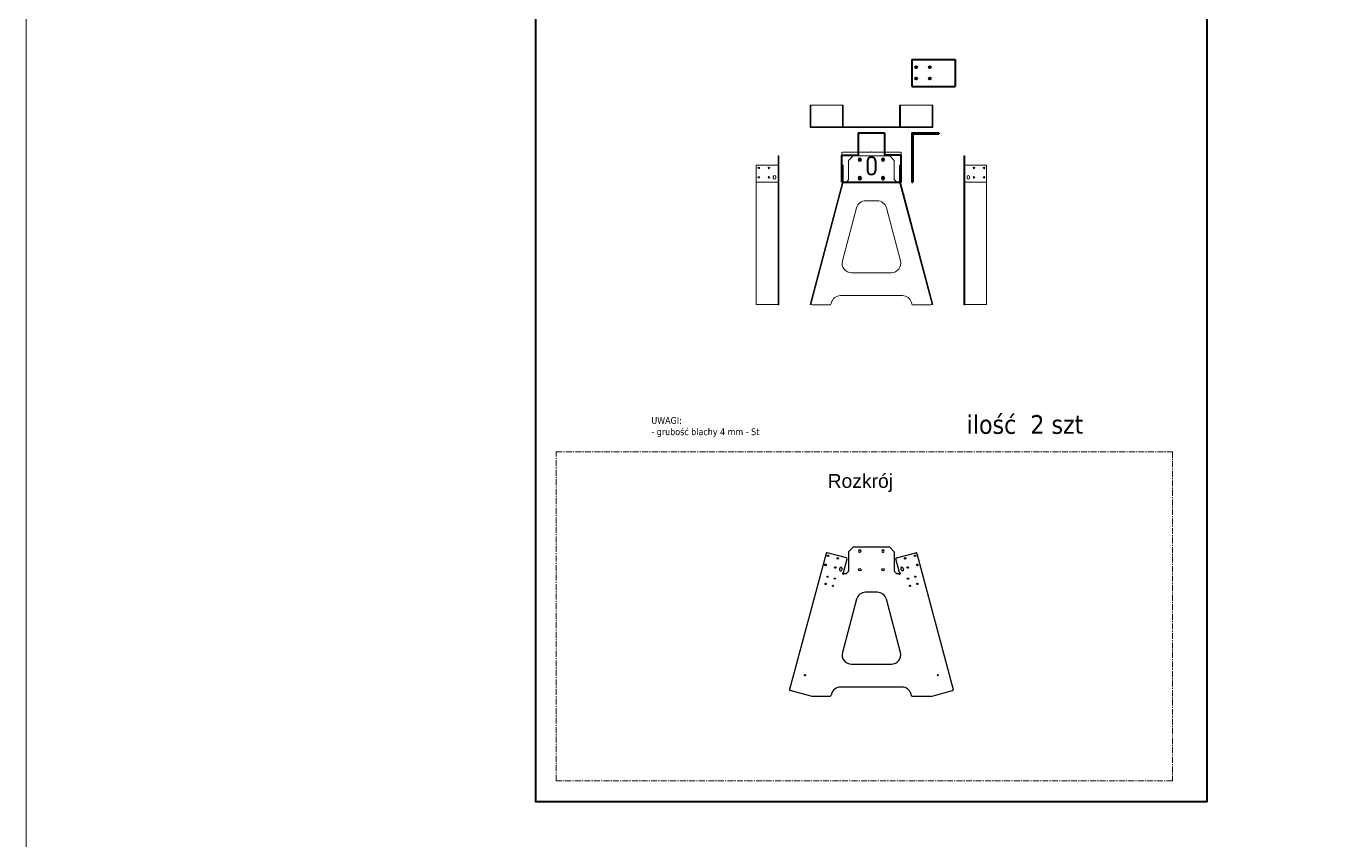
# Model space of a CAD drawing. Header units: millimetres. Extents: x -7338 to 25713, y -89 to 40513.
# Drawn here: x -7338 to -361, y 27223 to 31559 of the extents above; entities that cross this region are included whole.
import ezdxf

# ---------------------------------------------------------------- set-up
doc = ezdxf.new("R2010")
doc.units = ezdxf.units.MM
doc.linetypes.add('CENTER', pattern=[50.8, 31.75, -6.35, 6.35, -6.35])
doc.layers.add('detal', color=7, linetype='Continuous', lineweight=15)
doc.layers.add('osie', color=4, linetype='CENTER', lineweight=5)
doc.layers.add('ramka', color=7, linetype='Continuous')
doc.styles.get("Standard").update_dxf_attribs({"font": 'geniso.shx'})
doc.dimstyles.new('AM_ISO$0', dxfattribs={"dimtxt": 3.5, "dimasz": 3.5, "dimexe": 1, "dimexo": 1, "dimgap": 1.5, "dimtad": 1, "dimdsep": 46, "dimtxsty": 'Standard', "dimcen": 0, "dimclrd": 256, "dimclre": 256, "dimclrt": 2, "dimadec": 0, "dimazin": 2, "dimtp": 0.1, "dimtm": 0.1, "dimtfac": 0.71, "dimtdec": 3, "dimtmove": 0, "dimatfit": 3, "dimfxl": 1, "dimlwd": -1, "dimlwe": -1, "dimarcsym": 1})

# ---------------------------------------------------------------- blocks, each defined once
blk = doc.blocks.new('A$C5FC64CBF')
at = {"layer": 'detal', "color": 4, "lineweight": 35, "ltscale": 67}
for p, q in [((87.5, 264), (227.5, 264)), ((87.5, 264), (87.5, 144)), ((227.5, 264), (227.5, 144)), ((0, 0), (0, 144)), ((0, 144), (87.5, 144)), ((315, 144), (227.5, 144)), ((315, 0), (315, 144)), ((136.5, 113), (136.5, 62)), ((178.5, 113), (178.5, 62)), ((0, 0), (315, 0))]:
    blk.add_line(p, q, dxfattribs=at)
at = {"layer": 'detal', "color": 4, "lineweight": 35, "ltscale": 67, "extrusion": (0, 0, -1)}
for centre in [(-95.5, 120.7), (-219.5, 120.7), (-95.5, 22), (-219.5, 22)]:
    blk.add_circle(centre, 6.5, dxfattribs=at)
at = {"layer": 'detal', "color": 4, "lineweight": 35, "ltscale": 67}
for centre, start, end in [((157.5, 113), 0, 180), ((157.5, 62), 180, 0)]:
    blk.add_arc(centre, 21, start, end, dxfattribs=at)
blk = doc.blocks.new('*D9')
at = {"layer": 'Defpoints', "color": 0, "ltscale": 67, "transparency": 16777216}
for p in [(-2996.2, 30886.8), (-2996.2, 30870.8), (-2681.2, 30870.8)]:
    blk.add_point(p, dxfattribs=at)
at = {"layer": 'detal', "linetype": 'ByBlock', "ltscale": 67, "transparency": 16777216}
for p, q in [((-2996.2, 30871.8), (-2996.2, 30887.8)), ((-2684.7, 30886.8), (-2992.7, 30886.8)), ((-2681.2, 30871.8), (-2681.2, 30887.8))]:
    blk.add_line(p, q, dxfattribs=at)
at = {"layer": 'detal', "ltscale": 67, "transparency": 16777216}
for points in [[(-2992.7, 30887.3), (-2992.7, 30886.2), (-2996.2, 30886.8)], [(-2684.7, 30887.3), (-2684.7, 30886.2), (-2681.2, 30886.8)]]:
    blk.add_solid(points, dxfattribs=at)
at = {"layer": 'detal', "color": 2, "lineweight": 35, "ltscale": 67, "transparency": 16777216, "insert": (-2838.7, 30890), "char_height": 3.5, "attachment_point": 5}
blk.add_mtext('315', dxfattribs=at)

msp = doc.modelspace()

# ---------------------------------------------------------------- linework, layer by layer
at = {"color": 0, "linetype": 'Continuous', "lineweight": 0}
for p, q in [((-3165.257, 31018.227), (-3165.257, 31138.227)), ((-2992.67, 31138.227), (-3165.257, 31138.227)), ((-3161.39, 31022.227), (-3161.39, 31138.227)), ((-2992.67, 31022.227), (-2992.67, 31138.227)), ((-2988.67, 31138.227), (-2992.67, 31138.227)), ((-2988.67, 31129.477), (-2992.67, 31129.477)), ((-2988.67, 31120.977), (-2992.67, 31120.977)), ((-2988.67, 31022.227), (-2988.67, 31138.227)), ((-2688.67, 31022.227), (-2688.67, 31138.227)), ((-2688.67, 31138.227), (-2684.67, 31138.227)), ((-2684.67, 31129.477), (-2688.67, 31129.477)), ((-2684.67, 31120.977), (-2688.67, 31120.977)), ((-2684.67, 31138.227), (-2512.082, 31138.227)), ((-2684.67, 31022.227), (-2684.67, 31138.227)), ((-2515.949, 31022.227), (-2515.949, 31138.227)), ((-2512.082, 31018.227), (-2512.082, 31138.227)), ((-2988.67, 31075.477), (-2992.67, 31075.477)), ((-2988.67, 31066.977), (-2992.67, 31066.977)), ((-2684.67, 31075.477), (-2688.67, 31075.477)), ((-2684.67, 31066.977), (-2688.67, 31066.977)), ((-2992.67, 31018.227), (-3165.257, 31018.227)), ((-3161.39, 31022.227), (-2992.67, 31022.227)), ((-3154.381, 31018.227), (-3154.381, 31022.227)), ((-2994.688, 31018.227), (-2994.688, 31022.227)), ((-2988.67, 31047.728), (-2992.67, 31047.728)), ((-2988.67, 31034.728), (-2992.67, 31034.728)), ((-2992.67, 31018.227), (-2992.67, 31022.227)), ((-2988.67, 31022.227), (-2992.67, 31022.227)), ((-2972.769, 31018.227), (-2992.67, 31018.227)), ((-2972.769, 31022.227), (-2988.67, 31022.227)), ((-2972.769, 31022.227), (-2972.062, 31022.227)), ((-2972.769, 31018.227), (-2972.062, 31018.227)), ((-2972.062, 31022.227), (-2960.856, 31022.227)), ((-2972.062, 31018.227), (-2960.856, 31018.227)), ((-2960.856, 31022.227), (-2960.563, 31022.227)), ((-2960.856, 31018.227), (-2960.563, 31018.227)), ((-2960.563, 31022.227), (-2960.563, 31018.227)), ((-2960.27, 31022.227), (-2960.563, 31022.227)), ((-2960.27, 31018.227), (-2960.563, 31018.227)), ((-2960.27, 31022.227), (-2935.856, 31022.227)), ((-2960.27, 31018.227), (-2935.856, 31018.227)), ((-2935.149, 31022.227), (-2935.856, 31022.227)), ((-2935.149, 31018.227), (-2935.856, 31018.227)), ((-2935.149, 31022.227), (-2742.19, 31022.227)), ((-2935.149, 31018.227), (-2742.19, 31018.227)), ((-2907.154, 31018.227), (-2907.154, 31022.227)), ((-2894.154, 31018.227), (-2894.154, 31022.227)), ((-2783.185, 31018.227), (-2783.185, 31022.227)), ((-2770.185, 31018.227), (-2770.185, 31022.227)), ((-2741.483, 31022.227), (-2742.19, 31022.227)), ((-2741.483, 31018.227), (-2742.19, 31018.227)), ((-2741.483, 31022.227), (-2717.069, 31022.227)), ((-2741.483, 31018.227), (-2717.069, 31018.227)), ((-2716.776, 31022.227), (-2717.069, 31022.227)), ((-2716.776, 31018.227), (-2717.069, 31018.227)), ((-2716.776, 31022.227), (-2716.483, 31022.227)), ((-2716.776, 31022.227), (-2716.776, 31018.227)), ((-2716.776, 31018.227), (-2716.483, 31018.227)), ((-2716.483, 31022.227), (-2705.277, 31022.227)), ((-2716.483, 31018.227), (-2705.277, 31018.227)), ((-2705.277, 31022.227), (-2704.57, 31022.227)), ((-2705.277, 31018.227), (-2704.57, 31018.227)), ((-2688.67, 31022.227), (-2704.57, 31022.227)), ((-2684.67, 31018.227), (-2704.57, 31018.227)), ((-2688.67, 31047.728), (-2684.67, 31047.728)), ((-2688.67, 31034.728), (-2684.67, 31034.728)), ((-2688.67, 31022.227), (-2684.67, 31022.227)), ((-2684.67, 31018.227), (-2684.67, 31022.227)), ((-2515.949, 31022.227), (-2684.67, 31022.227)), ((-2684.67, 31018.227), (-2512.082, 31018.227)), ((-2682.651, 31022.227), (-2682.651, 31018.227)), ((-2522.958, 31018.227), (-2522.958, 31022.227))]:
    msp.add_line(p, q, dxfattribs=at)
at = {"color": 0, "linetype": 'Continuous', "lineweight": 0, "extrusion": (0, 1, 0)}
for p, q in [((-3335.447, 30867.878), (-3335.447, 30868.171)), ((-3335.447, 30868.171), (-3331.447, 30868.171)), ((-3335.447, 30867.878), (-3335.447, 30843.464)), ((-3331.447, 30854.033), (-3335.447, 30854.033)), ((-3335.447, 30842.757), (-3335.447, 30843.464)), ((-3335.447, 30842.757), (-3335.447, 30818.171)), ((-3331.447, 30841.033), (-3335.447, 30841.033)), ((-3331.447, 30867.878), (-3331.447, 30868.171)), ((-3331.447, 30867.878), (-3331.447, 30843.464)), ((-3331.447, 30842.757), (-3331.447, 30843.464)), ((-3331.447, 30842.757), (-3331.447, 30740.377)), ((-2960.563, 30842.757), (-2960.563, 30740.377)), ((-2935.856, 30867.878), (-2960.27, 30843.464)), ((-2742.19, 30868.171), (-2935.149, 30868.171)), ((-2717.069, 30843.464), (-2741.483, 30867.878)), ((-2716.776, 30740.377), (-2716.776, 30842.757)), ((-2345.893, 30867.878), (-2345.893, 30868.171)), ((-2341.893, 30868.171), (-2345.893, 30868.171)), ((-2345.893, 30867.878), (-2345.893, 30843.464)), ((-2345.893, 30854.033), (-2341.893, 30854.033)), ((-2345.893, 30842.757), (-2345.893, 30843.464)), ((-2345.893, 30842.757), (-2345.893, 30740.377)), ((-2345.893, 30841.033), (-2341.893, 30841.033)), ((-2341.893, 30867.878), (-2341.893, 30868.171)), ((-2341.893, 30867.878), (-2341.893, 30843.464)), ((-2341.893, 30842.757), (-2341.893, 30843.464)), ((-2341.893, 30842.757), (-2341.893, 30818.171)), ((-3335.447, 30818.171), (-3451.447, 30818.171)), ((-3451.447, 30818.171), (-3451.447, 30728.171)), ((-3335.447, 30818.171), (-3335.447, 30728.171)), ((-2988.67, 30818.171), (-2992.67, 30818.171)), ((-2992.67, 30818.171), (-2992.67, 30728.171)), ((-2992.67, 30807.421), (-2988.67, 30807.421)), ((-2992.67, 30798.921), (-2988.67, 30798.921)), ((-2988.67, 30728.171), (-2988.67, 30818.171)), ((-2688.67, 30818.171), (-2684.67, 30818.171)), ((-2688.67, 30728.171), (-2688.67, 30818.171)), ((-2688.67, 30807.421), (-2684.67, 30807.421)), ((-2688.67, 30798.921), (-2684.67, 30798.921)), ((-2684.67, 30818.171), (-2684.67, 30728.171)), ((-2341.893, 30818.171), (-2341.893, 30728.171)), ((-2341.893, 30818.171), (-2225.893, 30818.171)), ((-2225.893, 30818.171), (-2225.893, 30728.171)), ((-3335.447, 30728.171), (-3451.447, 30728.171)), ((-3451.447, 30728.171), (-3451.447, 30076.049)), ((-3335.447, 30727.651), (-3451.447, 30727.651)), ((-3360.947, 30756.171), (-3360.947, 30750.171)), ((-3347.947, 30750.171), (-3347.947, 30756.171)), ((-3331.447, 30755.309), (-3335.447, 30755.309)), ((-3331.447, 30742.309), (-3335.447, 30742.309)), ((-3331.447, 30728.171), (-3335.447, 30728.171)), ((-3335.447, 30727.651), (-3335.447, 30728.171)), ((-3335.447, 30075.026), (-3335.447, 30727.651)), ((-3331.447, 30740.377), (-3331.447, 30739.67)), ((-3331.447, 30739.67), (-3331.447, 30728.464)), ((-3331.447, 30728.464), (-3331.447, 30728.171)), ((-3331.447, 30728.171), (-3331.447, 30076.049)), ((-2992.67, 30728.171), (-3165.257, 30076.049)), ((-3161.39, 30075.026), (-2988.67, 30727.651)), ((-2992.67, 30762.671), (-2988.67, 30762.671)), ((-2992.67, 30757.421), (-2988.67, 30757.421)), ((-2992.67, 30748.921), (-2988.67, 30748.921)), ((-2992.67, 30743.671), (-2988.67, 30743.671)), ((-2992.67, 30728.171), (-2972.769, 30728.171)), ((-2988.67, 30727.651), (-2988.67, 30728.171)), ((-2960.856, 30739.67), (-2972.062, 30728.464)), ((-2705.277, 30728.464), (-2716.483, 30739.67)), ((-2704.57, 30728.171), (-2684.67, 30728.171)), ((-2688.67, 30762.671), (-2684.67, 30762.671)), ((-2688.67, 30757.421), (-2684.67, 30757.421)), ((-2688.67, 30748.921), (-2684.67, 30748.921)), ((-2688.67, 30743.671), (-2684.67, 30743.671)), ((-2688.67, 30727.651), (-2688.67, 30728.171)), ((-2515.949, 30075.026), (-2688.67, 30727.651)), ((-2684.67, 30728.171), (-2512.082, 30076.049)), ((-2345.893, 30755.309), (-2341.893, 30755.309)), ((-2345.893, 30742.309), (-2341.893, 30742.309)), ((-2345.893, 30740.377), (-2345.893, 30739.67)), ((-2345.893, 30739.67), (-2345.893, 30728.464)), ((-2345.893, 30728.464), (-2345.893, 30728.171)), ((-2345.893, 30728.171), (-2345.893, 30076.049)), ((-2345.893, 30728.171), (-2341.893, 30728.171)), ((-2341.893, 30728.171), (-2225.893, 30728.171)), ((-2341.893, 30727.651), (-2341.893, 30728.171)), ((-2341.893, 30727.651), (-2225.893, 30727.651)), ((-2341.893, 30075.026), (-2341.893, 30727.651)), ((-2329.392, 30750.171), (-2329.392, 30756.171)), ((-2316.392, 30756.171), (-2316.392, 30750.171)), ((-2225.893, 30728.171), (-2225.893, 30076.049)), ((-3331.447, 30628.171), (-3335.447, 30628.171)), ((-2918.04, 30590.963), (-2993.024, 30307.635)), ((-2869.704, 30628.171), (-2807.636, 30628.171)), ((-2759.3, 30590.963), (-2684.316, 30307.635)), ((-2345.893, 30628.171), (-2341.893, 30628.171)), ((-3331.447, 30244.843), (-3335.447, 30244.843)), ((-2944.688, 30244.843), (-2732.651, 30244.843)), ((-2345.893, 30244.843), (-2341.893, 30244.843)), ((-3331.447, 30076.049), (-3451.447, 30076.049)), ((-3451.447, 30076.049), (-3451.447, 30075.026)), ((-3335.447, 30075.026), (-3451.447, 30075.026)), ((-3331.447, 30123.171), (-3335.447, 30123.171)), ((-3335.447, 30075.026), (-3335.447, 30073.171)), ((-3331.447, 30073.171), (-3335.447, 30073.171)), ((-3331.447, 30076.049), (-3331.447, 30073.171)), ((-3165.257, 30076.049), (-3154.381, 30073.171)), ((-3154.381, 30073.171), (-3058.925, 30073.171)), ((-3054.091, 30076.892), (-3051.69, 30085.963)), ((-3003.355, 30123.171), (-2673.985, 30123.171)), ((-2623.248, 30076.892), (-2625.649, 30085.963)), ((-2522.958, 30073.171), (-2618.415, 30073.171)), ((-2512.082, 30076.049), (-2522.958, 30073.171)), ((-2345.893, 30123.171), (-2341.893, 30123.171)), ((-2345.893, 30076.049), (-2345.893, 30073.171)), ((-2345.893, 30076.049), (-2225.893, 30076.049)), ((-2345.893, 30073.171), (-2341.893, 30073.171)), ((-2341.893, 30075.026), (-2225.893, 30075.026)), ((-2341.893, 30075.026), (-2341.893, 30073.171)), ((-2225.893, 30076.049), (-2225.893, 30075.026))]:
    msp.add_line(p, q, dxfattribs=at)
at = {"color": 6}
for p, q in [((-3080.369, 28749.648), (-3274.632, 28024.65)), ((-2971.857, 28725.749), (-3074.245, 28753.184)), ((-2960.563, 28756.866), (-2960.563, 28654.486)), ((-2716.776, 28756.866), (-2716.776, 28654.486)), ((-2705.482, 28725.749), (-2603.094, 28753.184)), ((-2596.97, 28749.648), (-2402.708, 28024.65)), ((-2987.778, 28647.012), (-2968.322, 28719.625)), ((-2689.561, 28647.012), (-2709.018, 28719.625)), ((-3007.705, 28671.168), (-3009.258, 28665.372)), ((-2995.148, 28667.803), (-2996.701, 28662.007)), ((-2984.147, 28642.28), (-2972.769, 28642.28)), ((-2960.856, 28653.779), (-2972.062, 28642.573)), ((-2716.483, 28653.779), (-2705.277, 28642.573)), ((-2704.57, 28642.28), (-2693.192, 28642.28)), ((-2682.191, 28667.803), (-2680.638, 28662.007)), ((-2669.634, 28671.168), (-2668.081, 28665.372)), ((-2807.636, 28542.28), (-2869.704, 28542.28)), ((-2918.04, 28505.073), (-2993.024, 28221.744)), ((-2684.316, 28221.744), (-2759.3, 28505.073)), ((-2944.688, 28158.952), (-2732.651, 28158.952)), ((-3154.483, 27987.28), (-3271.096, 28018.527)), ((-3058.925, 27987.28), (-3154.483, 27987.28)), ((-3051.69, 28000.073), (-3054.091, 27991.001)), ((-2675.789, 28037.28), (-3003.355, 28037.28)), ((-2625.052, 27991.001), (-2627.453, 28000.073)), ((-2522.857, 27987.28), (-2620.218, 27987.28)), ((-2522.857, 27987.28), (-2406.243, 28018.527))]:
    msp.add_line(p, q, dxfattribs=at)
at = {"color": 6, "extrusion": (0, 1, 0)}
for p, q in [((-2935.856, 28781.987), (-2960.27, 28757.573)), ((-2742.19, 28782.28), (-2935.149, 28782.28)), ((-2717.069, 28757.573), (-2741.483, 28781.987))]:
    msp.add_line(p, q, dxfattribs=at)
at = {"color": 0, "linetype": 'Continuous', "lineweight": 0, "extrusion": (0, 0, -1)}
for centre in [(2900.654, 30847.533), (2776.685, 30847.533), (2900.654, 30748.809), (2776.685, 30748.809)]:
    msp.add_circle(centre, 6.5, dxfattribs=at)
at = {"color": 0, "linetype": 'Continuous', "lineweight": 0}
for centre in [(-3438.447, 30803.171), (-3384.447, 30803.171), (-2292.893, 30803.171), (-2238.893, 30803.171), (-3438.447, 30753.171), (-3384.447, 30753.171), (-2292.893, 30753.171), (-2238.893, 30753.171)]:
    msp.add_circle(centre, 4.25, dxfattribs=at)
at = {"color": 6, "extrusion": (0, 0, -1)}
for centre in [(2900.654, 28761.642), (2776.685, 28761.642)]:
    msp.add_circle(centre, 6.5, dxfattribs=at)
at = {"color": 6}
for centre, radius in [((-3083.341, 28688.328), 4.25), ((-3070.4, 28736.625), 4.25), ((-3031.181, 28674.352), 4.25), ((-3018.24, 28722.648), 4.25), ((-2659.099, 28722.648), 4.25), ((-2646.158, 28674.352), 4.25), ((-2606.939, 28736.625), 4.25), ((-2593.998, 28688.328), 4.25), ((-3072.26, 28625.365), 3.25), ((-3033.623, 28615.012), 3.25), ((-2900.654, 28662.918), 6.5), ((-2776.685, 28662.918), 6.5), ((-2643.717, 28615.012), 3.25), ((-2605.08, 28625.365), 3.25), ((-3082.612, 28586.728), 3.25), ((-3043.975, 28576.375), 3.25), ((-2633.364, 28576.375), 3.25), ((-2594.727, 28586.728), 3.25), ((-3192.087, 28100.89), 3.25), ((-2485.253, 28100.89), 3.25)]:
    msp.add_circle(centre, radius, dxfattribs=at)
at = {"color": 0, "linetype": 'Continuous', "lineweight": 0}
for centre, radius, start, end in [((-2959.563, 30842.757), 1, 135, 180), ((-2935.149, 30867.171), 1, 90, 135), ((-2742.19, 30867.171), 1, 45, 90), ((-2717.776, 30842.757), 1, 0, 45), ((-3354.447, 30756.171), 6.5, 0, 180), ((-3354.447, 30750.171), 6.5, 180, 0), ((-2322.892, 30756.171), 6.5, 0, 180), ((-2322.892, 30750.171), 6.5, 180, 0), ((-2869.704, 30578.171), 50, 90, 165.1762353), ((-2944.688, 30294.843), 50, 165.1762353, 270), ((-3058.925, 30078.171), 5, 270, 345.1762353), ((-2673.985, 30073.171), 50, 14.8237647, 90)]:
    msp.add_arc(centre, radius, start, end, dxfattribs=at)
at = {"color": 0, "linetype": 'Continuous', "lineweight": 0, "extrusion": (0, 0, -1)}
for centre, radius, start, end in [((2972.769, 30729.171), 1, 225, 270), ((2961.563, 30740.377), 1, 180, 225), ((2715.776, 30740.377), 1, 315, 0), ((2704.57, 30729.171), 1, 270, 315), ((2807.636, 30578.171), 50, 90, 165.1762353), ((2732.651, 30294.843), 50, 165.1762353, 270), ((3003.355, 30073.171), 50, 14.8237647, 90), ((2618.415, 30078.171), 5, 270, 345.1762353)]:
    msp.add_arc(centre, radius, start, end, dxfattribs=at)
at = {"color": 6}
for centre, radius, start, end in [((-3075.539, 28748.354), 5, 75, 165), ((-2959.563, 28756.866), 1, 135, 180), ((-2935.149, 28781.28), 1, 90, 135), ((-2742.19, 28781.28), 1, 45, 90), ((-2717.776, 28756.866), 1, 0, 45), ((-2601.8, 28748.354), 5, 15, 105), ((-3001.427, 28669.485), 6.5, 345, 165), ((-2973.151, 28720.92), 5, 345, 75), ((-2704.188, 28720.92), 5, 105, 195), ((-2675.912, 28669.485), 6.5, 15, 195), ((-3002.98, 28663.69), 6.5, 165, 345), ((-2989.046, 28642.28), 4, 86.536959, 348.463041), ((-2988.744, 28647.271), 1, 266.536959, 345), ((-2984.147, 28641.28), 1, 90, 168.463041), ((-2972.769, 28643.28), 1, 270, 315), ((-2961.563, 28654.486), 1, 315, 0), ((-2715.776, 28654.486), 1, 180, 225), ((-2704.57, 28643.28), 1, 225, 270), ((-2693.192, 28641.28), 1, 11.536959, 90), ((-2688.293, 28642.28), 4, 191.536959, 93.463041), ((-2688.595, 28647.271), 1, 195, 273.463041), ((-2674.36, 28663.69), 6.5, 195, 15), ((-2869.704, 28492.28), 50, 90, 165.1762353), ((-2807.636, 28492.28), 50, 14.8237647, 90), ((-2944.688, 28208.952), 50, 165.1762353, 270), ((-2732.651, 28208.952), 50, 270, 14.8237647), ((-3269.802, 28023.356), 5, 165, 255), ((-3058.925, 27992.28), 5, 270, 345.1762353), ((-3003.355, 27987.28), 50, 90, 165.1762353), ((-2675.789, 27987.28), 50, 14.8237647, 90), ((-2620.218, 27992.28), 5, 194.8237647, 270), ((-2407.537, 28023.356), 5, 285, 15)]:
    msp.add_arc(centre, radius, start, end, dxfattribs=at)
at = {"layer": 'detal', "color": 4, "lineweight": 35, "ltscale": 67}
for p, q in [((-2623.069, 31381.842), (-2623.069, 31237.842)), ((-2623.069, 31381.842), (-2393.069, 31381.842)), ((-2393.069, 31381.842), (-2393.069, 31237.842)), ((-2623.069, 31237.842), (-2393.069, 31237.842)), ((-2623.069, 30990.809), (-2623.069, 30726.809)), ((-2623.069, 30990.809), (-2479.069, 30990.809)), ((-2618.069, 30985.809), (-2618.069, 30726.809)), ((-2618.069, 30985.809), (-2479.069, 30985.809)), ((-2479.069, 30990.809), (-2479.069, 30985.809)), ((-2623.069, 30726.809), (-2618.069, 30726.809))]:
    msp.add_line(p, q, dxfattribs=at)
at = {"layer": 'detal'}
msp.add_lwpolyline([(-7338.372, 40513.487), (25713.021, 40513.487), (25713.021, -88.836), (-7338.372, -88.836)], close=True, dxfattribs=at)
at = {"layer": 'detal', "color": 1, "lineweight": 35, "ltscale": 67}
msp.add_lwpolyline([(-4624.768, 31646.088), (-1052.572, 31646.088), (-1052.572, 27426.402), (-4624.768, 27426.402)], close=True, dxfattribs=at)
at = {"layer": 'detal', "color": 4, "lineweight": 35, "ltscale": 67}
for centre in [(-2601.069, 31339.842), (-2528.069, 31339.842), (-2601.069, 31279.842), (-2528.069, 31279.842)]:
    msp.add_circle(centre, 5, dxfattribs=at)
at = {"layer": 'osie', "color": 2}
msp.add_lwpolyline([(-4516.421, 29291.02), (-1236.546, 29291.02), (-1236.546, 27538.03), (-4516.421, 27538.03)], close=True, dxfattribs=at)

# ---------------------------------------------------------------- block references
at = {"layer": 'detal', "color": 4, "lineweight": 35, "ltscale": 67}
msp.add_blockref('A$C5FC64CBF', (-2996.17, 30726.809), dxfattribs=at)

# ---------------------------------------------------------------- texts
at = {"layer": 'ramka', "lineweight": 9, "insert": (-4010.223, 29475.574), "char_height": 38.4, "width": 3789.13152, "attachment_point": 1}
msp.add_mtext('{\\fTahoma|b0|i0|c238|p34;\\H0.9375x;UWAGI:\\P- grubość blachy 4 mm -\\C0; \\C3;St}', dxfattribs=at)
at = {"layer": 'ramka', "color": 4, "insert": (-2331.536, 29486.524), "char_height": 98, "width": 96631.45744, "attachment_point": 1}
msp.add_mtext('{\\fTahoma|b0|i0|c238|p34;\\H1.02x;ilość  2 szt}', dxfattribs=at)
at = {"layer": 'ramka', "color": 1, "lineweight": 18, "insert": (-3071.914, 29172.251), "char_height": 73.5, "attachment_point": 1}
msp.add_mtext_dynamic_manual_height_columns('\\pt1396.5;{\\fArial|b0|i0|c238|p34;\\C2;Rozkrój}', width=1590.35953, gutter_width=12.5, heights=[0], dxfattribs=at)

# ---------------------------------------------------------------- dimensions: what is measured, and where the dimension line sits
at = {"layer": 'detal', "color": 4, "lineweight": 35, "ltscale": 67}
dim = msp.add_linear_dim(base=(-2996.17, 30886.76), p1=(-2681.17, 30870.809), p2=(-2996.17, 30870.809), dimstyle='AM_ISO$0', override={"dimcen": 2}, dxfattribs=at)
dim.commit()
dim.dimension.update_dxf_attribs({"geometry": '*D9', "text_midpoint": (-2838.67, 30890.01)})

doc.saveas('drawing.dxf')
